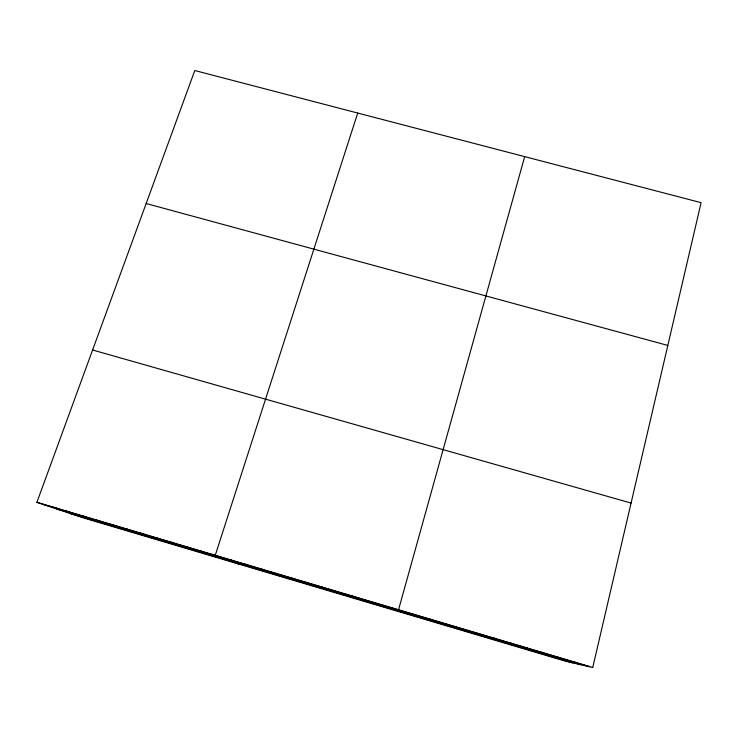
<?xml version="1.0" encoding="UTF-8"?>
<svg xmlns="http://www.w3.org/2000/svg" width="738" height="738" viewBox="0 0 738 738"><rect width="100%" height="100%" fill="white"/><g stroke="black" fill="none" stroke-linecap="round" stroke-linejoin="round"><path stroke-width="1.11" d="M592.752 667.475L701.1 202.673L194.795 70.525L36.9 502.31L82.877 517.735L565.511 661.202L592.752 667.475L36.9 502.31M524.672 156.631L398.548 609.763L397.487 611.258M357.709 113.052L215.256 555.308L238.319 563.943M429.903 619.293L430.531 619.274M445.697 623.988L446.582 624.034M461.527 628.693L462.661 628.822M477.394 633.407L478.787 633.61M493.307 638.139L494.958 638.416M509.248 642.872L511.157 643.222M525.225 647.623L527.402 648.056M541.249 652.383L543.675 652.89M557.301 657.152L559.994 657.742M573.398 661.94L576.36 662.595M146.161 203.522L667.825 345.43M92.601 349.996L631.073 503.076M42.315 504.128L589.533 666.728M56.826 508.999L580.907 664.744M70.571 513.611L572.771 662.872M51.577 506.674L56.771 508.427M66.291 511.047L71.263 512.735M81.042 515.428L85.793 517.043M95.82 519.82L100.35 521.369M110.635 524.22L114.934 525.705M125.478 528.629L129.556 530.05M140.358 533.048L144.214 534.404M155.266 537.485L158.901 538.768M170.22 541.923L173.624 543.15M185.201 546.378L188.374 547.531M200.21 550.834L203.162 551.923M230.339 559.791L232.83 560.742M245.459 564.284L247.719 565.16M260.615 568.786L262.636 569.598M275.8 573.297L277.589 574.035M291.021 577.817L292.571 578.491M306.27 582.347L307.589 582.955M321.565 586.894L322.644 587.43M336.888 591.452L337.727 591.913M352.247 596.009L352.847 596.405"/></g></svg>
